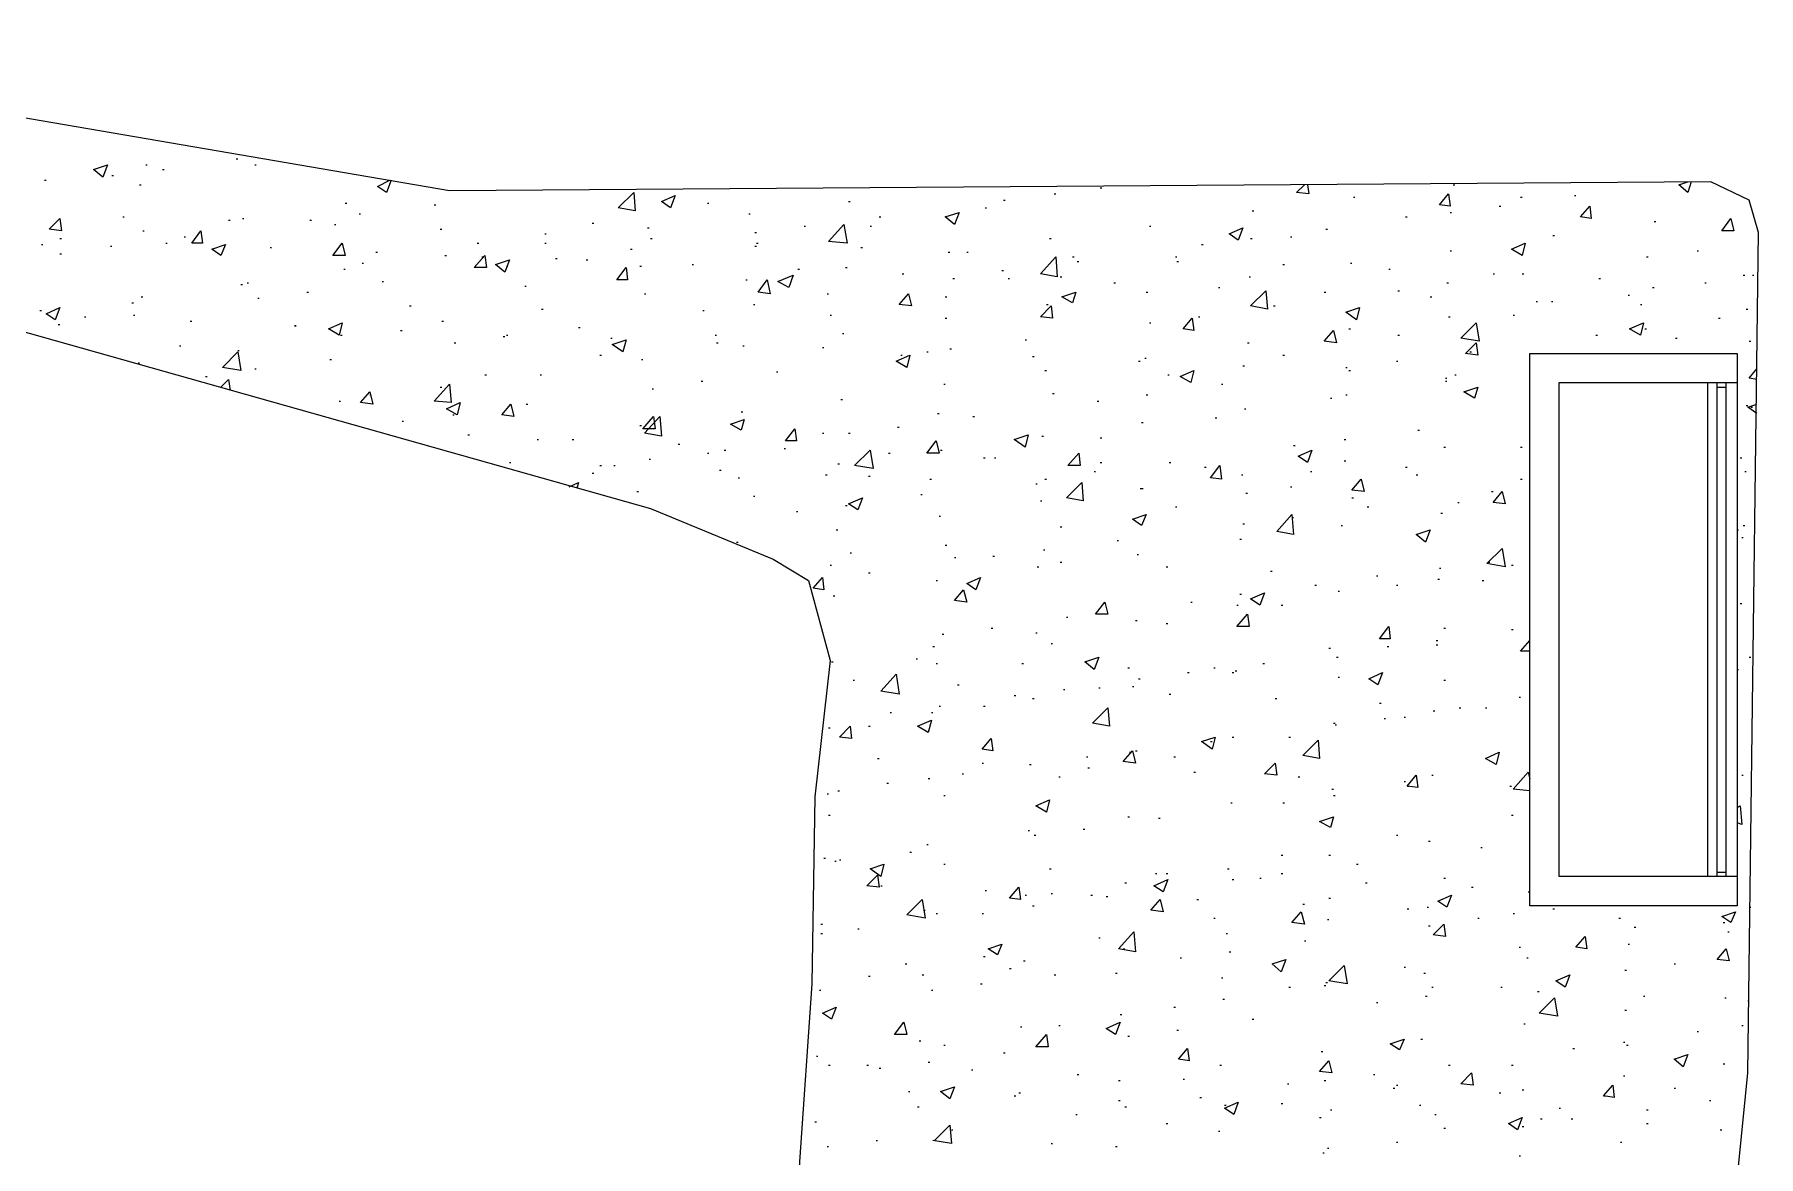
# Model space of a CAD drawing. Header units: millimetres. Extents: x -4011 to 126995, y -1911 to 106700.
# Drawn here: x 27956 to 45420, y 63381 to 74751 of the extents above; entities that cross this region are included whole.
import ezdxf

# ---------------------------------------------------------------- set-up
doc = ezdxf.new("R2010")
doc.units = ezdxf.units.MM
doc.layers.add('PDF_형상', color=7, linetype='Continuous')

msp = doc.modelspace()

# ---------------------------------------------------------------- linework, layer by layer
at = {"layer": 'PDF_형상', "lineweight": 5}
for points in [[(45420, 72746), (45326, 73073), (44938, 73259), (32161, 73166), (23549, 74642), (21326, 75466), (18793, 76834), (12762, 80565), (11969, 81202), (10212, 82663), (6187, 82959), (6264, 95689), (17860, 95751)], [(45016, 63078), (45218, 63280), (45311, 64228), (45420, 72746), (45326, 73073), (44938, 73259), (32161, 73166), (23549, 74642), (21326, 75466), (18793, 76834), (17067, 77938), (15451, 78933), (14456, 79508), (13648, 80021), (12762, 80565), (11969, 81202), (10212, 82663), (6187, 82959), (6264, 95689)], [(17114, 74953), (17953, 74751), (19041, 74409), (20487, 73927), (21746, 73554), (23518, 73057), (26378, 72155), (34197, 69948), (35440, 69435), (35798, 69218), (36016, 68409), (35860, 67026), (35829, 65130), (35705, 63326), (35596, 61212), (35440, 59425), (35394, 53580), (35301, 52632), (34959, 51560), (34337, 50207), (33855, 49306), (34337, 50207), (34959, 51560)], [(29083, 73430), (29098, 73430)], [(29254, 73383), (29269, 73383)], [(30000, 73492), (30016, 73492)], [(30187, 73430), (30202, 73430)], [(28057, 73275), (28073, 73275)], [(28741, 73321), (28756, 73321)], [(29021, 73228), (29036, 73228)], [(31570, 73275), (31523, 73150), (31430, 73212), (31554, 73275)], [(38751, 73197), (38767, 73197)], [(40850, 73228), (40865, 73135), (40741, 73150), (40819, 73228)], [(42326, 73228), (42342, 73228)], [(44736, 73259), (44705, 73150), (44611, 73228), (44705, 73259)], [(31104, 73041), (31119, 73041)], [(32005, 73026), (32021, 73026)], [(34772, 73041), (34788, 73041)], [(36202, 73057), (36218, 73057)], [(37772, 73073), (37788, 73073)], [(38285, 73135), (38301, 73135)], [(41316, 73104), (41332, 73104)], [(42793, 73010), (42808, 73010)], [(43010, 73104), (43026, 73104)], [(43554, 73119), (43570, 73119)], [(28850, 72902), (28865, 72902)], [(29922, 72870), (29938, 72870)], [(30062, 72886), (30078, 72886)], [(30746, 72870), (30762, 72870)], [(30995, 72824), (31010, 72824)], [(31244, 72933), (31259, 72933)], [(33606, 72839), (33622, 72839)], [(35192, 72933), (35207, 72933)], [(36513, 72902), (36528, 72902)], [(37585, 72995), (37601, 72995)], [(40290, 72964), (40306, 72964)], [(41845, 72902), (41860, 72902)], [(42295, 72948), (42311, 72948)], [(44363, 72855), (44378, 72855)], [(28212, 72684), (28228, 72684)], [(29052, 72762), (29067, 72762)], [(29472, 72699), (29487, 72699)], [(32067, 72777), (32083, 72777)], [(33124, 72731), (33140, 72731)], [(34166, 72793), (34181, 72793)], [(34197, 72684), (34212, 72684)], [(35254, 72746), (35269, 72746)], [(35751, 72808), (35767, 72808)], [(36420, 72808), (36435, 72808)], [(38238, 72684), (38254, 72684)], [(39249, 72808), (39264, 72808)], [(40275, 72684), (40290, 72684)], [(40679, 72699), (40694, 72699)], [(41036, 72777), (41052, 72777)], [(43337, 72715), (43352, 72715)], [(28026, 72622), (28041, 72622)], [(28212, 72528), (28228, 72528)], [(28725, 72606), (28741, 72606)], [(29285, 72637), (29301, 72637)], [(30342, 72591), (30358, 72591)], [(31415, 72544), (31430, 72544)], [(32114, 72513), (32130, 72513)], [(32440, 72637), (32456, 72637)], [(32487, 72497), (32503, 72497)], [(33124, 72637), (33140, 72637)], [(33233, 72482), (33249, 72482)], [(33995, 72575), (34010, 72575)], [(35254, 72606), (35269, 72606)], [(35269, 72637), (35285, 72637)], [(36326, 72591), (36342, 72591)], [(37212, 72544), (37228, 72544)], [(37399, 72544), (37415, 72544)], [(38472, 72497), (38487, 72497)], [(39513, 72497), (39528, 72497)], [(39777, 72622), (39793, 72622)], [(42295, 72560), (42311, 72560)], [(44285, 72497), (44301, 72497)], [(44798, 72560), (44813, 72560)], [(31088, 72373), (31104, 72373)], [(31275, 72435), (31290, 72435)], [(32736, 72404), (32751, 72404)], [(33544, 72466), (33560, 72466)], [(34088, 72404), (34104, 72404)], [(34617, 72420), (34632, 72420)], [(35689, 72373), (35705, 72373)], [(36171, 72389), (36187, 72389)], [(36746, 72326), (36762, 72326)], [(37756, 72358), (37772, 72358)], [(38518, 72451), (38534, 72451)], [(39528, 72451), (39544, 72451)], [(40601, 72420), (40617, 72420)], [(41285, 72435), (41301, 72435)], [(41674, 72373), (41689, 72373)], [(42731, 72326), (42746, 72326)], [(43026, 72326), (43041, 72326)], [(45264, 72311), (45280, 72311)], [(45358, 72311), (45373, 72311)], [(30047, 72218), (30062, 72218)], [(30109, 72233), (30124, 72233)], [(30715, 72140), (30731, 72140)], [(31477, 72249), (31492, 72249)], [(32922, 72202), (32938, 72202)], [(35161, 72264), (35176, 72264)], [(37259, 72280), (37275, 72280)], [(37819, 72280), (37834, 72280)], [(38347, 72295), (38363, 72295)], [(38891, 72233), (38907, 72233)], [(39218, 72140), (39233, 72140)], [(39948, 72187), (39964, 72187)], [(40259, 72295), (40275, 72295)], [(41021, 72140), (41036, 72140)], [(41767, 72155), (41782, 72155)], [(42264, 72233), (42280, 72233)], [(43803, 72280), (43819, 72280)], [(44347, 72187), (44363, 72187)], [(44876, 72233), (44891, 72233)], [(28010, 71953), (28026, 71953)], [(28943, 72031), (28959, 72031)], [(29036, 72093), (29052, 72093)], [(30218, 72078), (30233, 72078)], [(31756, 72000), (31772, 72000)], [(33093, 71969), (33109, 71969)], [(34135, 72124), (34150, 72124)], [(34725, 71953), (34741, 71953)], [(35238, 72016), (35254, 72016)], [(35984, 72124), (36000, 72124)], [(37181, 72093), (37197, 72093)], [(38207, 72016), (38223, 72016)], [(40508, 72000), (40523, 72000)], [(42093, 72093), (42109, 72093)], [(43166, 72047), (43181, 72047)], [(43321, 72047), (43337, 72047)], [(44098, 72109), (44114, 72109)], [(44223, 72016), (44238, 72016)], [(45295, 71969), (45311, 71969)], [(28197, 71813), (28212, 71813)], [(28461, 71891), (28477, 71891)], [(28959, 71907), (28974, 71907)], [(29534, 71845), (29549, 71845)], [(32083, 71845), (32098, 71845)], [(33466, 71782), (33482, 71782)], [(36016, 71907), (36031, 71907)], [(37181, 71876), (37197, 71876)], [(39249, 71829), (39264, 71829)], [(39746, 71891), (39762, 71891)], [(42280, 71891), (42295, 71891)], [(42933, 71907), (42948, 71907)], [(45016, 71876), (45031, 71876)], [(31057, 71705), (31073, 71705)], [(31663, 71751), (31679, 71751)], [(32207, 71627), (32223, 71627)], [(32705, 71689), (32720, 71689)], [(32736, 71705), (32751, 71705)], [(33793, 71674), (33808, 71674)], [(34850, 71705), (34865, 71705)], [(34865, 71627), (34881, 71627)], [(36140, 71720), (36155, 71720)], [(37990, 71658), (38005, 71658)], [(40244, 71627), (40259, 71627)], [(41269, 71767), (41285, 71767)], [(41767, 71705), (41782, 71705)], [(43772, 71705), (43788, 71705)], [(44269, 71767), (44285, 71767)], [(44580, 71674), (44596, 71674)], [(45326, 71642), (45342, 71642)], [(29425, 71596), (29440, 71596)], [(30016, 71549), (30031, 71549)], [(30948, 71456), (30964, 71456)], [(33684, 71503), (33699, 71503)], [(34104, 71456), (34119, 71456)], [(35130, 71596), (35145, 71596)], [(35938, 71580), (35953, 71580)], [(36731, 71503), (36746, 71503)], [(36995, 71534), (37010, 71534)], [(37228, 71565), (37244, 71565)], [(38067, 71487), (38083, 71487)], [(39140, 71440), (39155, 71440)], [(39202, 71472), (39218, 71472)], [(40601, 71503), (40617, 71503)], [(41751, 71440), (41767, 71440)], [(42497, 71534), (42513, 71534)], [(29005, 71425), (29021, 71425)], [(29689, 71285), (29705, 71285)], [(29845, 71176), (29922, 71254), (29938, 71145)], [(30187, 71363), (30202, 71363)], [(32518, 71301), (32534, 71301)], [(33078, 71301), (33093, 71301)], [(35472, 71332), (35487, 71332)], [(38192, 71347), (38207, 71347)], [(39435, 71301), (39451, 71301)], [(40197, 71394), (40212, 71394)], [(41238, 71378), (41254, 71378)], [(41269, 71347), (41285, 71347)], [(42249, 71269), (42264, 71269)], [(42342, 71301), (42358, 71301)], [(45404, 71254), (45326, 71269), (45404, 71363)], [(31352, 71098), (31368, 71098)], [(32067, 71176), (32083, 71176)], [(34212, 71161), (34228, 71161)], [(34710, 71238), (34725, 71238)], [(37166, 71207), (37181, 71207)], [(38269, 71114), (38285, 71114)], [(39218, 71098), (39233, 71098)], [(39979, 71207), (39995, 71207)], [(41238, 71098), (41254, 71098)], [(42249, 71238), (42264, 71238)], [(45202, 66218), (43399, 66218), (43399, 71223), (45202, 71223)], [(44907, 66218), (44907, 71223)], [(45000, 66218), (45000, 71223)], [(45000, 71176), (45093, 71176)], [(45093, 66218), (45093, 71223)], [(31041, 71036), (31057, 71036)], [(32938, 71005), (32953, 71005)], [(35114, 70927), (35130, 70927)], [(36124, 71052), (36140, 71052)], [(37104, 70912), (37119, 70912)], [(38720, 71036), (38736, 71036)], [(40212, 70959), (40228, 70959)], [(41083, 71067), (41098, 71067)], [(45295, 70990), (45311, 70990)], [(45404, 70912), (45311, 70974), (45404, 71005)], [(45342, 70974), (45358, 70974)], [(31679, 70834), (31694, 70834)], [(32192, 70896), (32207, 70896)], [(34088, 70788), (34104, 70788)], [(36699, 70772), (36715, 70772)], [(37461, 70881), (37477, 70881)], [(39171, 70819), (39187, 70819)], [(39917, 70865), (39933, 70865)], [(41969, 70741), (41984, 70741)], [(32347, 70694), (32363, 70694)], [(33047, 70648), (33062, 70648)], [(33404, 70648), (33420, 70648)], [(34477, 70601), (34492, 70601)], [(35549, 70554), (35565, 70554)], [(35938, 70710), (35953, 70710)], [(36202, 70710), (36218, 70710)], [(38161, 70679), (38176, 70679)], [(38751, 70663), (38767, 70663)], [(40710, 70585), (40725, 70585)], [(41223, 70648), (41238, 70648)], [(42233, 70570), (42249, 70570)], [(43010, 70570), (43026, 70570)], [(32767, 70415), (32782, 70415)], [(33684, 70383), (33699, 70383)], [(33824, 70383), (33839, 70383)], [(34181, 70446), (34197, 70446)], [(34772, 70508), (34788, 70508)], [(34943, 70539), (34959, 70539)], [(36093, 70399), (36109, 70399)], [(36606, 70508), (36622, 70508)], [(37135, 70539), (37150, 70539)], [(37570, 70461), (37585, 70461)], [(37679, 70461), (37694, 70461)], [(38751, 70415), (38767, 70415)], [(39451, 70415), (39466, 70415)], [(41223, 70430), (41238, 70430)], [(45233, 70461), (45249, 70461)], [(33373, 70166), (33466, 70212), (33451, 70150)], [(33606, 70306), (33622, 70306)], [(34896, 70337), (34912, 70337)], [(35083, 70259), (35098, 70259)], [(35969, 70290), (35984, 70290)], [(36404, 70275), (36420, 70275)], [(37026, 70244), (37041, 70244)], [(38192, 70244), (38207, 70244)], [(38689, 70321), (38705, 70321)], [(39808, 70368), (39824, 70368)], [(40181, 70290), (40197, 70290)], [(40881, 70321), (40896, 70321)], [(41845, 70368), (41860, 70368)], [(41953, 70290), (41969, 70290)], [(43010, 70244), (43026, 70244)], [(45280, 70321), (45295, 70321)], [(34057, 70119), (34073, 70119)], [(35238, 70073), (35254, 70073)], [(36933, 70088), (36948, 70088)], [(38098, 70197), (38114, 70197)], [(39155, 70150), (39171, 70150), (39187, 70150)], [(40228, 70104), (40244, 70104)], [(40679, 70166), (40694, 70166)], [(41301, 70057), (41316, 70057)], [(42715, 70119), (42731, 70119)], [(35674, 69917), (35689, 69917)], [(36171, 69979), (36187, 69979)], [(37119, 69870), (37135, 69870)], [(38145, 70026), (38161, 70026)], [(39513, 69964), (39528, 69964)], [(40694, 69855), (40710, 69855)], [(41456, 69964), (41472, 69964)], [(42202, 69902), (42218, 69902)], [(42373, 70010), (42389, 70010)], [(36078, 69731), (36093, 69731)], [(38347, 69762), (38363, 69762)], [(40197, 69793), (40212, 69793)], [(41192, 69777), (41207, 69777)], [(45202, 69731), (45218, 69731)], [(45264, 69777), (45280, 69777)], [(35067, 69606), (35083, 69606)], [(37181, 69575), (37197, 69575)], [(38176, 69528), (38192, 69528)], [(38922, 69622), (38938, 69622)], [(40166, 69637), (40181, 69637)], [(45249, 69653), (45264, 69653)], [(36016, 69373), (36031, 69373)], [(36218, 69497), (36233, 69497)], [(37275, 69451), (37290, 69451)], [(37663, 69466), (37679, 69466)], [(38114, 69358), (38130, 69358)], [(38347, 69404), (38363, 69404)], [(39124, 69482), (39140, 69482)], [(39420, 69358), (39435, 69358)], [(42187, 69342), (42202, 69342)], [(42684, 69404), (42699, 69404)], [(42917, 69373), (42933, 69373)], [(36404, 69295), (36420, 69295)], [(37088, 69218), (37104, 69218)], [(40477, 69311), (40492, 69311)], [(40927, 69171), (40943, 69171)], [(41549, 69264), (41565, 69264)], [(41751, 69171), (41767, 69171)], [(42171, 69233), (42187, 69233)], [(42622, 69218), (42637, 69218)], [(36047, 69062), (36062, 69062)], [(39668, 69000), (39684, 69000)], [(40166, 69078), (40181, 69078)], [(41161, 69109), (41176, 69109)], [(45233, 68984), (45249, 68984)], [(38409, 68845), (38425, 68845)], [(39109, 68813), (39124, 68813)], [(40135, 68969), (40150, 68969)], [(40585, 68969), (40601, 68969)], [(37150, 68674), (37166, 68674)], [(37648, 68736), (37663, 68736)], [(38098, 68689), (38114, 68689)], [(39420, 68782), (39435, 68782)], [(42233, 68736), (42249, 68736)], [(42917, 68720), (42933, 68720)], [(37057, 68549), (37073, 68549)], [(38254, 68580), (38269, 68580)], [(41067, 68534), (41083, 68534)], [(41658, 68549), (41674, 68549)], [(42155, 68611), (42171, 68611)], [(42155, 68565), (42171, 68565)], [(43104, 68503), (43010, 68503), (43104, 68611)], [(36031, 68394), (36047, 68394)], [(36886, 68425), (36902, 68425)], [(37088, 68378), (37104, 68378)], [(37959, 68378), (37974, 68378)], [(39031, 68332), (39047, 68332)], [(39637, 68285), (39653, 68285)], [(39902, 68332), (39917, 68332)], [(40088, 68285), (40104, 68285)], [(40119, 68301), (40135, 68301)], [(40399, 68378), (40415, 68378)], [(41145, 68440), (41161, 68440)], [(45202, 68316), (45218, 68316)], [(45326, 68440), (45342, 68440)], [(36249, 68207), (36264, 68207)], [(37306, 68161), (37321, 68161)], [(38378, 68114), (38394, 68114)], [(38736, 68130), (38751, 68130)], [(39078, 68145), (39093, 68145)], [(39140, 68223), (39155, 68223)], [(41161, 68238), (41176, 68238)], [(42233, 68207), (42249, 68207)], [(37119, 67943), (37135, 67943)], [(37570, 67943), (37585, 67943)], [(37881, 68052), (37896, 68052)], [(38067, 68021), (38083, 68021)], [(39451, 68067), (39466, 68067)], [(40523, 68021), (40539, 68021)], [(41580, 67974), (41596, 67974)], [(42995, 68036), (43010, 68036)], [(36622, 67881), (36637, 67881)], [(37041, 67881), (37057, 67881)], [(41114, 67772), (41130, 67772)], [(41627, 67819), (41642, 67819)], [(41829, 67834), (41845, 67834)], [(42124, 67896), (42140, 67896)], [(42389, 67927), (42404, 67927)], [(42653, 67927), (42668, 67927)], [(36000, 67725), (36016, 67725)], [(36404, 67741), (36420, 67741)], [(39870, 67585), (39886, 67585)], [(40088, 67632), (40104, 67632)], [(40663, 67632), (40679, 67632)], [(41130, 67756), (41145, 67756)], [(36497, 67415), (36513, 67415)], [(38611, 67430), (38627, 67430)], [(39047, 67477), (39062, 67477)], [(39109, 67492), (39124, 67492)], [(39497, 67430), (39513, 67430)], [(37352, 67259), (37368, 67259)], [(37554, 67368), (37570, 67368)], [(38036, 67352), (38052, 67352)], [(38627, 67321), (38642, 67321)], [(39699, 67275), (39715, 67275)], [(42109, 67244), (42124, 67244)], [(43104, 67088), (42933, 67104), (43088, 67275), (43104, 67212)], [(45249, 67244), (45264, 67244)], [(36093, 67088), (36109, 67088)], [(36591, 67166), (36606, 67166)], [(37010, 67212), (37026, 67212)], [(38332, 67228), (38347, 67228)], [(40756, 67228), (40772, 67228)], [(41098, 67104), (41114, 67104)], [(41829, 67181), (41845, 67181)], [(41860, 67135), (41876, 67135)], [(42902, 67135), (42917, 67135)], [(35984, 67057), (36000, 67057)], [(37166, 67041), (37181, 67041)], [(40073, 66964), (40088, 66964)], [(40601, 66964), (40617, 66964)], [(41114, 67041), (41130, 67041)], [(45202, 66917), (45233, 66933), (45249, 66746), (45202, 66762)], [(36000, 66839), (36016, 66839)], [(39031, 66824), (39047, 66824)], [(39342, 66808), (39358, 66808)], [(42917, 66839), (42933, 66839)], [(36995, 66544), (37010, 66544)], [(38021, 66684), (38036, 66684)], [(38083, 66637), (38098, 66637)], [(38580, 66699), (38596, 66699)], [(41751, 66637), (41767, 66637)], [(42078, 66575), (42093, 66575)], [(35953, 66404), (35969, 66404)], [(36062, 66373), (36078, 66373)], [(36109, 66389), (36124, 66389)], [(36824, 66466), (36839, 66466)], [(40585, 66435), (40601, 66435)], [(41067, 66435), (41083, 66435)], [(42606, 66513), (42622, 66513)], [(37166, 66342), (37181, 66342)], [(38238, 66295), (38254, 66295)], [(39311, 66249), (39326, 66249)], [(39420, 66249), (39435, 66249)], [(40041, 66295), (40057, 66295)], [(40368, 66202), (40383, 66202)], [(40585, 66249), (40601, 66249)], [(41347, 66342), (41363, 66342)], [(42233, 66202), (42249, 66202)], [(45000, 66264), (45093, 66264)], [(36528, 66124), (36544, 66124)], [(37585, 66078), (37601, 66078)], [(37990, 66031), (38005, 66031)], [(38254, 66047), (38269, 66047)], [(38658, 66031), (38674, 66031)], [(38813, 66016), (38829, 66016)], [(39000, 66155), (39016, 66155)], [(40088, 66187), (40104, 66187)], [(41440, 66155), (41456, 66155)], [(42513, 66109), (42528, 66109)], [(43088, 66062), (43104, 66062)], [(36964, 65876), (36979, 65876)], [(37088, 65845), (37104, 65845)], [(37554, 65845), (37570, 65845)], [(38067, 65922), (38083, 65922)], [(39731, 65984), (39746, 65984)], [(40803, 65938), (40819, 65938)], [(41067, 66000), (41083, 66000)], [(41860, 65891), (41876, 65891)], [(42062, 65907), (42078, 65907)], [(42933, 65845), (42948, 65845)], [(43337, 65891), (43352, 65891)], [(45326, 65907), (45342, 65907)], [(35922, 65736), (35938, 65736)], [(36295, 65689), (36311, 65689)], [(39902, 65798), (39917, 65798)], [(41052, 65782), (41067, 65782)], [(42078, 65720), (42093, 65720)], [(42575, 65798), (42591, 65798)], [(44005, 65798), (44021, 65798)], [(44161, 65705), (44176, 65705)], [(45062, 65751), (45078, 65751)], [(35922, 65642), (35938, 65642)], [(38736, 65596), (38751, 65596)], [(40026, 65642), (40041, 65642)], [(40819, 65565), (40834, 65565)], [(42995, 65503), (43010, 65503)], [(44098, 65534), (44114, 65534)], [(45109, 65658), (45124, 65658)], [(36777, 65332), (36793, 65332)], [(37570, 65409), (37585, 65409)], [(37974, 65363), (37990, 65363)], [(38984, 65487), (39000, 65487)], [(39560, 65394), (39575, 65394)], [(40057, 65456), (40073, 65456)], [(43073, 65394), (43088, 65394)], [(44565, 65332), (44580, 65332)], [(36404, 65207), (36420, 65207)], [(36948, 65223), (36964, 65223)], [(37834, 65285), (37850, 65285)], [(38285, 65223), (38301, 65223)], [(38907, 65238), (38922, 65238)], [(39979, 65192), (39995, 65192)], [(41036, 65145), (41052, 65145)], [(41829, 65301), (41845, 65301)], [(42031, 65238), (42047, 65238)], [(44067, 65269), (44083, 65269)], [(35907, 65067), (35922, 65067)], [(37041, 65067), (37057, 65067)], [(37539, 65130), (37554, 65130)], [(39995, 64974), (40010, 64974)], [(40663, 65098), (40679, 65098)], [(41021, 65114), (41036, 65114)], [(42047, 65005), (42062, 65005)], [(42109, 65098), (42124, 65098)], [(42808, 65098), (42824, 65098)], [(43181, 65052), (43197, 65052)], [(44254, 65005), (44269, 65005)], [(45078, 64990), (45093, 64990)], [(38953, 64819), (38969, 64819)], [(39497, 64896), (39513, 64896)], [(41549, 64943), (41565, 64943)], [(44067, 64865), (44083, 64865)], [(45311, 64959), (45326, 64959)], [(37943, 64694), (37959, 64694)], [(38332, 64710), (38347, 64710)], [(39528, 64663), (39544, 64663)], [(40290, 64772), (40306, 64772)], [(43041, 64725), (43057, 64725)], [(44798, 64648), (44813, 64648)], [(45249, 64710), (45264, 64710)], [(36917, 64554), (36933, 64554)], [(37166, 64508), (37181, 64508)], [(39031, 64601), (39047, 64601)], [(40990, 64446), (41005, 64446)], [(42000, 64570), (42016, 64570)], [(43539, 64477), (43554, 64477)], [(44052, 64539), (44067, 64539)], [(44083, 64508), (44098, 64508)], [(35876, 64399), (35891, 64399)], [(36000, 64306), (36016, 64306)], [(36389, 64306), (36404, 64306)], [(36513, 64275), (36528, 64275)], [(37010, 64337), (37026, 64337)], [(37772, 64430), (37788, 64430)], [(39964, 64306), (39979, 64306)], [(42280, 64306), (42295, 64306)], [(42917, 64306), (42933, 64306)], [(45062, 64321), (45078, 64321)], [(37446, 64259), (37461, 64259)], [(38518, 64212), (38534, 64212)], [(38938, 64150), (38953, 64150)], [(39591, 64166), (39606, 64166)], [(40648, 64119), (40663, 64119)], [(41021, 64150), (41036, 64150)], [(41518, 64212), (41534, 64212)], [(41751, 64104), (41767, 64104)], [(44052, 64197), (44067, 64197)], [(36808, 64041), (36824, 64041)], [(37881, 63995), (37896, 63995)], [(37927, 64026), (37943, 64026)], [(38938, 63948), (38953, 63948)], [(39762, 63979), (39777, 63979)], [(41720, 64073), (41736, 64073)], [(42793, 64026), (42808, 64026)], [(43026, 64057), (43041, 64057)], [(43850, 63995), (43865, 63995)], [(44565, 64073), (44580, 64073)], [(44922, 63948), (44938, 63948)], [(36902, 63886), (36917, 63886)], [(38503, 63808), (38518, 63808)], [(39000, 63886), (39016, 63886)], [(40010, 63902), (40026, 63902)], [(40585, 63917), (40601, 63917)], [(40974, 63777), (40990, 63777)], [(41083, 63855), (41098, 63855)], [(41984, 63902), (42000, 63902)], [(42140, 63808), (42155, 63808)], [(43212, 63762), (43228, 63762)], [(43399, 63870), (43415, 63870)], [(43523, 63762), (43539, 63762)], [(44285, 63855), (44301, 63855)], [(35860, 63731), (35876, 63731)], [(37073, 63544), (37228, 63699), (37244, 63513), (37057, 63544)], [(37244, 63653), (37259, 63653)], [(39420, 63715), (39435, 63715)], [(39948, 63637), (39964, 63637)], [(42233, 63668), (42249, 63668)], [(43026, 63684), (43041, 63684)], [(44285, 63715), (44301, 63715)], [(45031, 63653), (45047, 63653)], [(35984, 63482), (36000, 63482)], [(36482, 63544), (36497, 63544)], [(38254, 63513), (38269, 63513)], [(38907, 63482), (38922, 63482)], [(41005, 63420), (41021, 63420)], [(41052, 63466), (41067, 63466)], [(41751, 63528), (41767, 63528)], [(44021, 63528), (44036, 63528)], [(42995, 63389), (43010, 63389)]]:
    msp.add_lwpolyline(points, dxfattribs=at)
for points in [[(28694, 73430), (28648, 73306), (28554, 73383)], [(34041, 72964), (33870, 72995), (34026, 73150)], [(34446, 73119), (34399, 72995), (34306, 73057)], [(42280, 73135), (42295, 73010), (42187, 73026)], [(43710, 73010), (43725, 72886), (43617, 72902)], [(28212, 72886), (28228, 72762), (28104, 72777)], [(36187, 72637), (36000, 72653), (36155, 72824)], [(37321, 72948), (37275, 72824), (37181, 72902)], [(45140, 72886), (45171, 72762), (45047, 72762)], [(29642, 72762), (29658, 72637), (29549, 72637)], [(40197, 72793), (40150, 72668), (40057, 72731)], [(29891, 72622), (29845, 72513), (29751, 72575)], [(31073, 72637), (31104, 72513), (30979, 72513)], [(32518, 72513), (32534, 72389), (32409, 72389)], [(38316, 72295), (38145, 72326), (38301, 72497)], [(43057, 72637), (43026, 72513), (42917, 72575)], [(32767, 72466), (32720, 72342), (32627, 72420)], [(33948, 72389), (33964, 72264), (33855, 72264)], [(35642, 72311), (35596, 72187), (35487, 72249)], [(35378, 72264), (35409, 72124), (35285, 72140)], [(38503, 72140), (38472, 72031), (38363, 72093)], [(40446, 71969), (40275, 72000), (40430, 72155)], [(28212, 71984), (28166, 71860), (28073, 71922)], [(36808, 72124), (36839, 72000), (36715, 72016)], [(38254, 72000), (38269, 71876), (38145, 71891)], [(41378, 71984), (41347, 71860), (41238, 71938)], [(30606, 71798), (30591, 71798)], [(31073, 71829), (31041, 71705), (30933, 71767)], [(39684, 71876), (39699, 71751), (39591, 71767)], [(42591, 71642), (42404, 71674), (42560, 71829)], [(44254, 71829), (44223, 71705), (44114, 71767)], [(33948, 71658), (33917, 71534), (33808, 71611)], [(41114, 71751), (41145, 71627), (41021, 71642)], [(42560, 71627), (42575, 71503), (42451, 71518)], [(30047, 71347), (29860, 71378), (30016, 71534)], [(36824, 71503), (36793, 71378), (36684, 71440)], [(45202, 65922), (43104, 65922), (43104, 71518), (45202, 71518)], [(45202, 65922), (43104, 65922), (43104, 71518), (45202, 71518)], [(39699, 71347), (39668, 71223), (39560, 71285)], [(31352, 71130), (31383, 71005), (31259, 71021)], [(32176, 71021), (32005, 71036), (32161, 71207)], [(42575, 71176), (42544, 71067), (42435, 71130)], [(32269, 71021), (32238, 70896), (32130, 70959)], [(32782, 71005), (32813, 70881), (32689, 70896)], [(34228, 70881), (34244, 70756), (34119, 70756)], [(34306, 70679), (34135, 70710), (34290, 70881)], [(35145, 70850), (35114, 70741), (35005, 70803)], [(35658, 70756), (35674, 70632), (35565, 70632)], [(37088, 70632), (37119, 70508), (36995, 70508)], [(38021, 70694), (37990, 70570), (37881, 70648)], [(36451, 70352), (36264, 70383), (36420, 70539)], [(38534, 70508), (38549, 70383), (38425, 70383)], [(39964, 70383), (39979, 70244), (39870, 70259)], [(40896, 70539), (40850, 70415), (40756, 70477)], [(38580, 70026), (38409, 70057), (38565, 70212)], [(41394, 70244), (41425, 70119), (41301, 70135)], [(36342, 70057), (36295, 69933), (36202, 69995)], [(42824, 70119), (42855, 69995), (42731, 70010)], [(39218, 69886), (39171, 69777), (39078, 69839)], [(40710, 69684), (40539, 69715), (40694, 69886)], [(42093, 69731), (42047, 69606), (41953, 69684)], [(42855, 69358), (42668, 69389), (42824, 69544)], [(35938, 69249), (35953, 69124), (35845, 69140)], [(37539, 69249), (37492, 69124), (37399, 69187)], [(37368, 69124), (37399, 69000), (37275, 69016)], [(38798, 69000), (38829, 68876), (38705, 68876)], [(40415, 69093), (40368, 68969), (40275, 69031)], [(40244, 68876), (40259, 68751), (40135, 68751)], [(41674, 68751), (41689, 68627), (41580, 68627)], [(38736, 68440), (38689, 68316), (38596, 68394)], [(41611, 68285), (41565, 68161), (41472, 68223)], [(36715, 68067), (36528, 68098), (36684, 68269)], [(37041, 67803), (37010, 67679), (36902, 67741)], [(38845, 67741), (38674, 67772), (38829, 67927)], [(36218, 67741), (36233, 67617), (36109, 67632)], [(37648, 67617), (37663, 67492), (37554, 67508)], [(39917, 67632), (39886, 67508), (39777, 67585)], [(40974, 67415), (40803, 67446), (40959, 67601)], [(39078, 67492), (39109, 67368), (38984, 67383)], [(42793, 67477), (42762, 67352), (42653, 67415)], [(40523, 67368), (40539, 67244), (40415, 67259)], [(41953, 67244), (41969, 67119), (41860, 67135)], [(38238, 66995), (38207, 66870), (38098, 66933)], [(41114, 66824), (41083, 66715), (40974, 66777)], [(36497, 66233), (36513, 66109), (36389, 66124)], [(36560, 66342), (36528, 66218), (36420, 66295)], [(37927, 66109), (37943, 65984), (37834, 66000)], [(39435, 66187), (39389, 66062), (39295, 66124)], [(42311, 66031), (42264, 65907), (42171, 65969)], [(36979, 65798), (36793, 65829), (36948, 65984)], [(39358, 65984), (39389, 65860), (39264, 65876)], [(40788, 65860), (40819, 65736), (40694, 65751)], [(45187, 65860), (45140, 65751), (45047, 65813)], [(42233, 65736), (42249, 65611), (42124, 65627)], [(37756, 65534), (37710, 65425), (37617, 65487)], [(39109, 65456), (38938, 65487), (39093, 65658)], [(43663, 65611), (43679, 65487), (43570, 65503)], [(40632, 65378), (40585, 65254), (40492, 65332)], [(41254, 65130), (41067, 65161), (41223, 65316)], [(45093, 65487), (45124, 65363), (45000, 65378)], [(43508, 65223), (43461, 65098), (43368, 65161)], [(43383, 64803), (43197, 64834), (43352, 64990)], [(36078, 64896), (36031, 64772), (35938, 64834)], [(36762, 64741), (36793, 64617), (36668, 64617)], [(38207, 64617), (38223, 64492), (38098, 64492)], [(38953, 64741), (38907, 64617), (38813, 64679)], [(39637, 64477), (39653, 64352), (39544, 64368)], [(41829, 64570), (41782, 64461), (41689, 64523)], [(41067, 64352), (41098, 64228), (40974, 64244)], [(44705, 64415), (44658, 64290), (44565, 64368)], [(42513, 64228), (42528, 64104), (42404, 64119)], [(43943, 64104), (43959, 63979), (43850, 63995)], [(37275, 64088), (37228, 63964), (37135, 64041)], [(40150, 63933), (40104, 63808), (40010, 63870)], [(43026, 63777), (42979, 63653), (42886, 63715)]]:
    msp.add_lwpolyline(points, close=True, dxfattribs=at)

doc.saveas('drawing.dxf')
